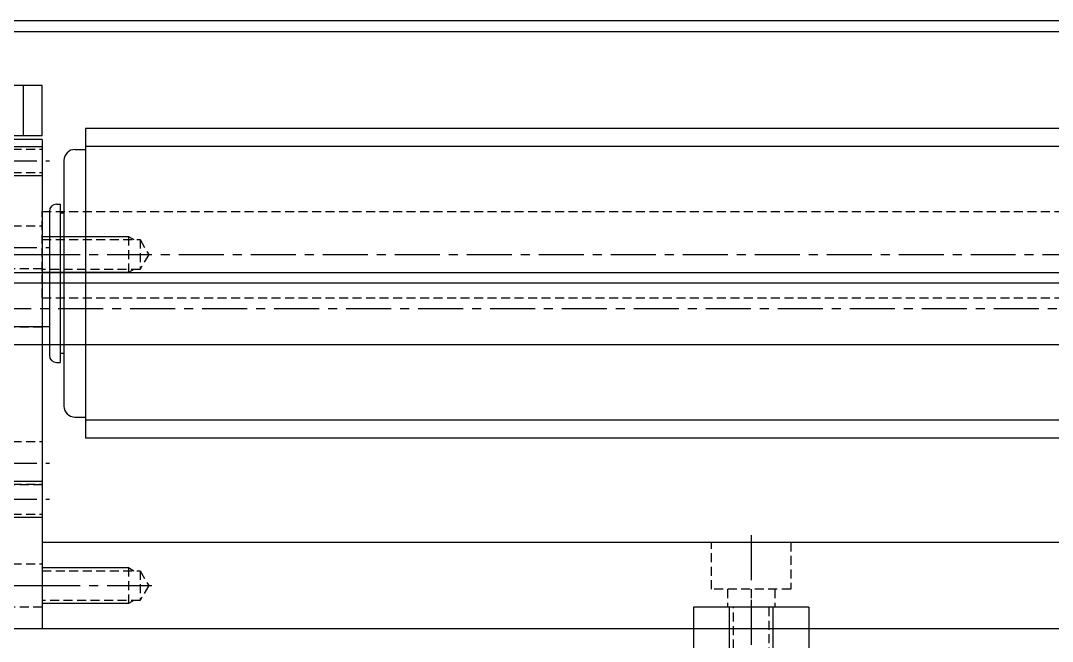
# Model space of a CAD drawing. Header units: inches. Extents: x 0 to 77285, y -118 to 40065.
# Drawn here: x 16946.5 to 17089.9, y 2602.6 to 2688.8 of the extents above; entities that cross this region are included whole.
import ezdxf

# ---------------------------------------------------------------- set-up
doc = ezdxf.new("R2010")
doc.units = ezdxf.units.IN
doc.header["$LTSCALE"] = 5
doc.header["$MEASUREMENT"] = 0
doc.linetypes.add('CENTER', pattern=[2, 1.25, -0.25, 0.25, -0.25])
doc.linetypes.add('HIDDEN', pattern=[0.375, 0.25, -0.125])
for name, color, linetype in [('11', 1, 'CENTER'), ('22', 2, 'HIDDEN'), ('55', 5, 'Continuous'), ('77', 40, 'HIDDEN'), ('B', 123, 'Continuous'), ('G', 231, 'Continuous'), ('T', 3, 'Continuous')]:
    doc.layers.add(name, color=color, linetype=linetype)

# ---------------------------------------------------------------- blocks, each defined once
blk = doc.blocks.new('A$C674316cb')
for p, q in [((7, 170), (7, 5145)), ((40.5, 170), (40.5, 5145)), ((50.5, 170), (50.5, 5145))]:
    blk.add_line(p, q)
at = {"layer": '11'}
blk.add_line((45.5, 170), (45.5, 5145), dxfattribs=at)
at = {"layer": 'B'}
blk.add_line((5.5, 170), (5.5, 5145), dxfattribs=at)
blk = doc.blocks.new('A$Cec0c863b')
for p, q in [((8, 0), (-8, 0)), ((-8, 0), (-8, -130)), ((8, 0), (8, -130))]:
    blk.add_line(p, q)
at = {"layer": '11'}
blk.add_line((0, 1), (0, -131), dxfattribs=at)
at = {"layer": '22'}
for p, q in [((-2.46, -17), (-2.46, 0)), ((2.46, 0), (2.46, -17))]:
    blk.add_line(p, q, dxfattribs=at)
at = {"layer": 'T'}
for p, q in [((-3, -15), (-3, 0)), ((3, 0), (3, -15))]:
    blk.add_line(p, q, dxfattribs=at)
blk = doc.blocks.new('A$C413fe28c')
for p, q in [((0, 71, 0), (0, 3, 0)), ((6, 71), (0, 71)), ((6, 71, 0), (6, 3, 0)), ((6, 3, 0), (0, 3, 0))]:
    blk.add_line(p, q)
at = {"layer": '11'}
for p, q in [((-1, 68), (7, 68)), ((-1, 56, 0), (7, 56, 0)), ((7, 51, 0), (-1, 51, 0)), ((-1, 26, 0), (7, 26, 0)), ((-1, 21, 0), (7, 21, 0)), ((-1, 9, 0), (7, 9, 0))]:
    blk.add_line(p, q, dxfattribs=at)
at = {"layer": '22'}
for p, q in [((0, 69.62), (6, 69.62)), ((0, 66.38), (6, 66.38)), ((0, 59, 0), (6, 59, 0)), ((6, 53, 0), (0, 53, 0)), ((0, 29, 0), (6, 29, 0)), ((0, 23.07, 0), (6, 23.07, 0)), ((6, 23, 0), (0, 23, 0)), ((0, 18.93, 0), (6, 18.93, 0)), ((0, 12, 0), (6, 12, 0)), ((6, 6, 0), (0, 6, 0))]:
    blk.add_line(p, q, dxfattribs=at)
at = {"layer": '77'}
blk.add_line((6, 44.9, 0), (0, 44.9, 0), dxfattribs=at)
at = {"layer": 'T'}
for p, q in [((0, 70), (6, 70)), ((0, 66), (6, 66)), ((0, 23.5, 0), (6, 23.5, 0)), ((0, 18.5, 0), (6, 18.5, 0))]:
    blk.add_line(p, q, dxfattribs=at)
blk = doc.blocks.new('A$C00f3e74d')
for p, q in [((6, 10.5), (-9, 10.5)), ((-9, -4.5, 0), (-9, 10.5, 0)), ((3.36, 10.5), (3.36, 3.5)), ((6, 3.5, 0), (6, 10.5, 0)), ((6, 3.5), (0, 3.5)), ((0, -4.5), (0, 3.5)), ((0, -4.5), (-9, -4.5))]:
    blk.add_line(p, q)
at = {"layer": '11'}
blk.add_line((-10, 0), (2, 0), dxfattribs=at)
at = {"layer": '22'}
for p, q in [((-9, 4), (-4.6, 4)), ((-4.6, 4), (-4.6, -4)), ((-4.6, 2.25), (0, 2.25)), ((-4.6, -2.25), (0, -2.25)), ((-4.6, -4), (-9, -4))]:
    blk.add_line(p, q, dxfattribs=at)
blk = doc.blocks.new('A$Cdee56c1a')
for p, q in [((235, 12), (-167, 12)), ((-167, 12), (-167, 0)), ((235, 0), (-167, 0))]:
    blk.add_line(p, q)
at = {"layer": '11'}
for p, q in [((-68.5, 13), (-68.5, -1)), ((-168, 6), (-151.21, 6))]:
    blk.add_line(p, q, dxfattribs=at)
at = {"layer": '22'}
for p, q in [((-74, 5.5), (-74, 12)), ((-63, 12), (-63, 5.5)), ((-167, 8.07), (-153.4, 8.07)), ((-155, 8.5), (-155, 3.5)), ((-153.4, 8.07), (-152.21, 6)), ((-153.4, 8.07), (-153.4, 3.93)), ((-152.21, 6), (-153.4, 3.93)), ((-63, 5.5), (-74, 5.5)), ((-71.8, 5.5), (-71.8, 3)), ((-65.2, 5.5), (-65.2, 3)), ((-153.4, 3.93), (-167, 3.93)), ((-60.5, 3), (-76.5, 3)), ((-76.5, 3), (-76.5, 0)), ((-60.5, 3), (-60.5, 0))]:
    blk.add_line(p, q, dxfattribs=at)
at = {"layer": 'T'}
for p, q in [((-167, 8.5), (-155, 8.5)), ((-155, 8.5), (-154.25, 8.07)), ((-155, 3.5), (-167, 3.5)), ((-154.25, 3.93), (-155, 3.5))]:
    blk.add_line(p, q, dxfattribs=at)
blk = doc.blocks.new('A$Cd66afd7d')
for p, q in [((0, -6), (0, 6)), ((0, 6), (402, 6)), ((0, -6), (402, -6))]:
    blk.add_line(p, q)
at = {"layer": '11'}
blk.add_line((-1, 0), (403, 0), dxfattribs=at)
at = {"layer": '22'}
for p, q in [((0, 2.07), (13.6, 2.07)), ((12, 2.5), (12, -2.5)), ((13.6, 2.07), (14.79, 0)), ((13.6, 2.07), (13.6, -2.07)), ((14.79, 0), (13.6, -2.07)), ((13.6, -2.07), (0, -2.07))]:
    blk.add_line(p, q, dxfattribs=at)
at = {"layer": 'T'}
for p, q in [((0, 2.5), (12, 2.5)), ((12, 2.5), (12.75, 2.07)), ((12, -2.5), (0, -2.5)), ((12.75, -2.07), (12, -2.5))]:
    blk.add_line(p, q, dxfattribs=at)
blk = doc.blocks.new('A$Ce6d7c87e')
for p, q in [((-195, 0), (-195, -43)), ((195, 0), (-195, 0)), ((195, -2.5), (-195, -2.5)), ((-196.46, -2.9), (-195, -2.9)), ((-198, -4.44), (-198, -38.56)), ((-199, -10.5), (-198.5, -10.5)), ((-198.5, -10.5), (-198.5, -32.5)), ((-200, -11.5), (-200, -31.5)), ((-198, -11.75), (-198.5, -11.75)), ((-217, -17.5), (-200, -17.5)), ((-216, -27.5), (-200, -27.5)), ((-198, -31.25), (-198.5, -31.25)), ((-199, -32.5), (-198.5, -32.5)), ((-196.46, -40.1), (-195, -40.1)), ((195, -40.5), (-195, -40.5)), ((195, -43), (-195, -43))]:
    blk.add_line(p, q)
for centre, radius, start, end in [((-196.46, -4.44), 1.54, 90, 180), ((-199, -11.5), 1, 90, 180), ((-199, -31.5), 1, 180, 270), ((-196.46, -38.56), 1.54, 180, 270)]:
    blk.add_arc(centre, radius, start, end)
at = {"layer": '11'}
blk.add_line((218, -21.5), (-218, -21.5), dxfattribs=at)
blk = doc.blocks.new('A$Cdd77d11a')
for p, q in [((0, 0), (0, -43)), ((325, 0), (0, 0)), ((325, -2.5), (0, -2.5)), ((-1.46, -2.9), (0, -2.9)), ((-3, -4.44), (-3, -38.56)), ((-4, -10.5), (-3.5, -10.5)), ((-3.5, -10.5), (-3.5, -32.5)), ((-5, -11.5), (-5, -31.5)), ((-3, -11.75), (-3.5, -11.75)), ((-22, -17.5), (-5, -17.5)), ((-21, -27.5), (-5, -27.5)), ((-3, -31.25), (-3.5, -31.25)), ((-4, -32.5), (-3.5, -32.5)), ((-1.46, -40.1), (0, -40.1)), ((325, -40.5), (0, -40.5)), ((325, -43), (0, -43))]:
    blk.add_line(p, q)
for centre, radius, start, end in [((-1.46, -4.44), 1.54, 90, 180), ((-4, -11.5), 1, 90, 180), ((-4, -31.5), 1, 180, 270), ((-1.46, -38.56), 1.54, 180, 270)]:
    blk.add_arc(centre, radius, start, end)
at = {"layer": '11'}
blk.add_line((348, -21.5), (-23, -21.5), dxfattribs=at)
blk = doc.blocks.new('A$C0d65e141')
for name, p in [('A$C413fe28c', (-207, 47, 0)), ('A$Cdee56c1a', (-34, 50)), ('A$Cec0c863b', (-102.5, 53))]:
    blk.add_blockref(name, p)
at = {"layer": '22'}
blk.add_blockref('A$Cd66afd7d', (-201, 102, 0), dxfattribs=at)
at = {"layer": '55'}
for name, p in [('A$Ce6d7c87e', (0, 119.5)), ('A$Cdd77d11a', (-195, 119.5))]:
    blk.add_blockref(name, p, dxfattribs=at)
at = {"layer": 'G'}
blk.add_blockref('A$C00f3e74d', (-207, 115, 0), dxfattribs=at)
blk = doc.blocks.new('A$C4ccd2fab')
blk.add_blockref('A$C0d65e141', (0, -34.5))

msp = doc.modelspace()

# ---------------------------------------------------------------- block references
at = {"rotation": 270}
msp.add_blockref('A$C674316cb', (16541.76552788, 2694.33538786), dxfattribs=at)
msp.add_blockref('A$C4ccd2fab', (17150.54826047, 2588.83538786, 0))

doc.saveas('drawing.dxf')
